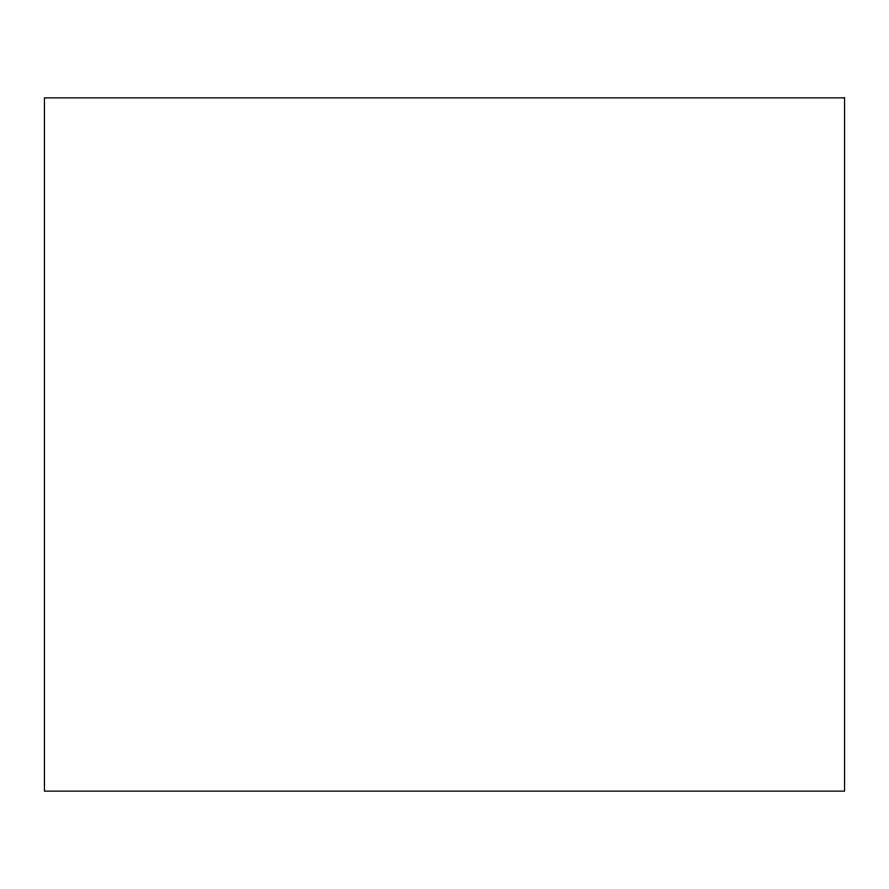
<?xml version="1.0" encoding="UTF-8"?>
<svg xmlns="http://www.w3.org/2000/svg" width="889" height="889" viewBox="0 0 889 889"><rect width="100%" height="100%" fill="white"/><g stroke="black" fill="none" stroke-linecap="round" stroke-linejoin="round"><path stroke-width="1.33" d="M844.55 97.868L44.45 97.868L44.45 791.132L844.55 791.132L844.55 97.868"/></g></svg>
